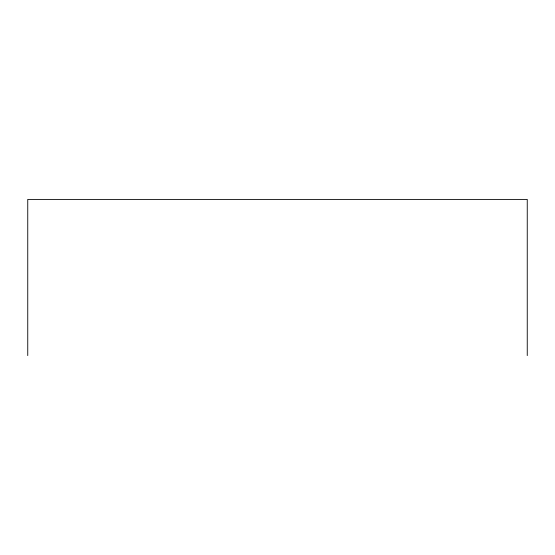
<?xml version="1.0" encoding="UTF-8"?>
<svg xmlns="http://www.w3.org/2000/svg" width="555" height="555" viewBox="0 0 555 555"><rect width="100%" height="100%" fill="white"/><g stroke="black" fill="none" stroke-linecap="round" stroke-linejoin="round"><path stroke-width="0.83" d="M527.25 355.588L527.25 199.411L27.75 199.411L27.75 355.588"/></g></svg>
